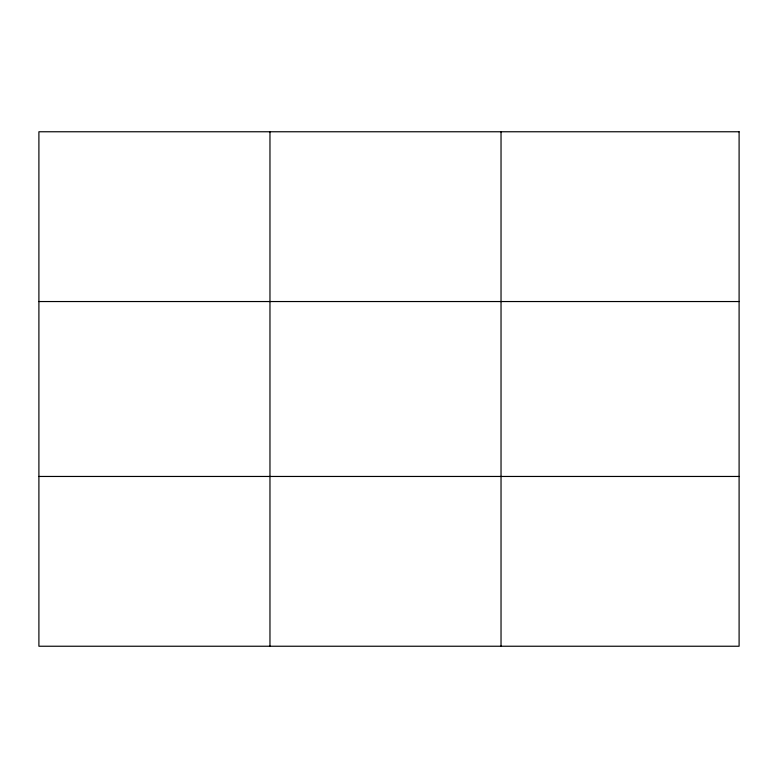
<?xml version="1.0" encoding="UTF-8"?>
<svg xmlns="http://www.w3.org/2000/svg" width="778" height="778" viewBox="0 0 778 778"><rect width="100%" height="100%" fill="white"/><g stroke="black" fill="none" stroke-linecap="round" stroke-linejoin="round"><path stroke-width="1.17" d="M269.966 646.236L269.966 131.764M501.032 646.236L501.032 131.764M38.9 301.543L739.1 301.543M38.9 476.457L739.1 476.457M739.1 131.764L739.1 646.236L38.9 646.236L38.9 131.764L739.1 131.764"/></g></svg>
